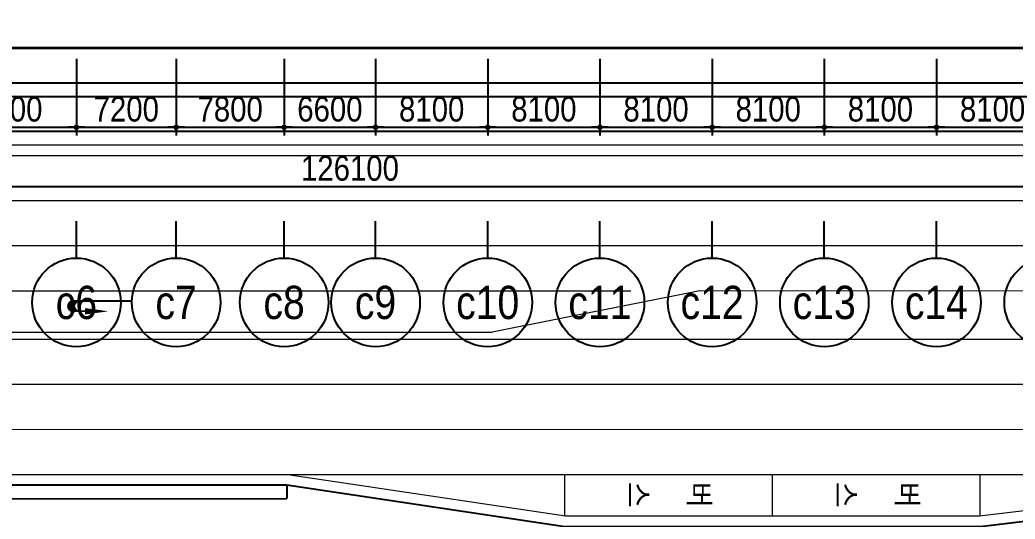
# Model space of a CAD drawing. Header units: millimetres. Extents: x 75184266 to 76346726, y -35850126 to -33679385.
# Drawn here: x 75337701 to 75409558, y -35039057 to -35003051 of the extents above; entities that cross this region are included whole.
import ezdxf
from ezdxf.enums import TextEntityAlignment as Align
from ezdxf.xclip import XClip

# ---------------------------------------------------------------- set-up
doc = ezdxf.new("R2010")
doc.units = ezdxf.units.MM
doc.header["$LTSCALE"] = 50
doc.header["$MEASUREMENT"] = 0
doc.header["$XCLIPFRAME"] = 2
doc.header["$PDMODE"] = 1
doc.header["$PDSIZE"] = -3
for name, pattern in [('PHANTOM2', [1.25, 0.625, -0.125, 0.125, -0.125, 0.125, -0.125]), ('XR-B1$0$XR-지하3층$0$PHANTOM2', [1.25, 0.625, -0.125, 0.125, -0.125, 0.125, -0.125]), ('XR-지하3층$0$ANYANG1', [11.5, 6, -1, 1, -1.5, 1, -1]), ('XR-지하3층$0$L2-2', [2.5, 1, -1.5]), ('XR-지하3층$0$PHANTOM2', [1.25, 0.625, -0.125, 0.125, -0.125, 0.125, -0.125])]:
    doc.linetypes.add(name, pattern=pattern)
doc.layers.get('0').update_dxf_attribs({"linetype": 'CONTINUOUS'})
doc.layers.get('Defpoints').update_dxf_attribs({"color": 51, "linetype": 'CONTINUOUS'})
for name, color, linetype in [('XR-B1$0$XR-지하3층$0$-L-land1', 6, 'CONTINUOUS'), ('XR-지하3층$0$-L-land1', 6, 'CONTINUOUS'), ('XR-지하3층$0$0MARK', 7, 'CONTINUOUS'), ('XR-지하3층$0$보도라인', 7, 'CONTINUOUS')]:
    doc.layers.add(name, color=color, linetype=linetype)
for name, color, linetype, lineweight in [('XR-지하3층$0$$-길가장자리선', 7, 'CONTINUOUS', 0), ('XR-지하3층$0$$-중앙선', 7, 'CONTINUOUS', 0), ('XR-지하3층$0$$-차로분리', 7, 'CONTINUOUS', 0), ('XR-지하3층$0$0_plan', 7, 'CONTINUOUS', 0)]:
    doc.layers.add(name, color=color, linetype=linetype, lineweight=lineweight)
doc.layers.add('건축', color=8, linetype='CONTINUOUS', plot=False)
doc.styles.add('XR-지하3층$0$20110829_평면도_면적조정$0$돋움', font='')
doc.styles.add('XR-지하3층$0$@hy', font='')
doc.styles.add('XR-지하3층$0$돋움', font='', dxfattribs={"width": 0.9})
doc.styles.get('XR-지하3층$0$20110829_평면도_면적조정$0$돋움').set_extended_font_data('Dotum')
doc.styles.get('XR-지하3층$0$@hy').set_extended_font_data('@Malgun Gothic')
doc.styles.get('XR-지하3층$0$돋움').set_extended_font_data('Dotum')
doc.dimstyles.new('XR-지하3층$0$20110829_평면도_면적조정$0$std_style', dxfattribs={"dimscale": 400, "dimtxt": 3, "dimasz": 1, "dimexe": 1.5, "dimexo": 2, "dimgap": 1, "dimtad": 1, "dimtoh": 1, "dimdec": 0, "dimzin": 0, "dimdsep": 46, "dimtxsty": 'XR-지하3층$0$돋움', "dimblk": 'XR-지하3층$0$20110829_평면도_면적조정$0$01420DDOT01', "dimblk1": 'XR-지하3층$0$20110829_평면도_면적조정$0$01420DDOT01', "dimblk2": 'XR-지하3층$0$20110829_평면도_면적조정$0$01420DDOT01', "dimcen": 2.5, "dimdle": 8, "dimclrd": 256, "dimclre": 256, "dimclrt": 256, "dimadec": 0, "dimazin": 0, "dimtfac": 1, "dimtdec": 0, "dimtix": 1, "dimtmove": 2, "dimatfit": 3, "dimldrblk": 'XR-지하3층$0$20110829_평면도_면적조정$0$_ClosedBlank', "dimfxl": 1, "dimtolj": 1, "dimtzin": 0, "dimlwd": -1, "dimlwe": -1, "dimarcsym": 0})

# ---------------------------------------------------------------- blocks, each defined once
blk = doc.blocks.new('XR-지하3층$0$20110829_평면도_면적조정$0$01420DDOT01')
blk.add_line((-1.5, 0), (1.5, 0))
at = {"const_width": 0.5}
blk.add_lwpolyline([(-0.25, 0, 1), (0.25, 0, 1)], format="xyb", close=True, dxfattribs=at)
blk = doc.blocks.new('*D261')
at = {"layer": 'Defpoints', "color": 0, "transparency": 16777216}
for p in [(75298484, -35005069, 0), (75424584, -35005069, 0), (75424584, -35015062)]:
    blk.add_point(p, dxfattribs=at)
at = {"layer": '건축'}
for p, q in [((75298484, -35005869), (75298484, -35015662)), ((75424584, -35005869), (75424584, -35015662)), ((75298884, -35015062), (75424184, -35015062))]:
    blk.add_line(p, q, dxfattribs=at)
at = {"layer": '건축', "xscale": 400, "yscale": 400, "zscale": 400, "rotation": 180}
blk.add_blockref('XR-지하3층$0$20110829_평면도_면적조정$0$01420DDOT01', (75298484, -35015062), dxfattribs=at)
at = {"layer": '건축', "xscale": 400, "yscale": 400, "zscale": 400}
blk.add_blockref('XR-지하3층$0$20110829_평면도_면적조정$0$01420DDOT01', (75424584, -35015062), dxfattribs=at)
at = {"layer": '건축', "insert": (75361534, -35013761), "char_height": 1800, "attachment_point": 5, "style": 'XR-지하3층$0$돋움'}
blk.add_mtext('\\A1;126100', dxfattribs=at)
blk = doc.blocks.new('XR-지하3층$0$20110829_평면도_면적조정$0$_ClosedBlank')
at = {"color": 0, "linetype": 'ByBlock', "lineweight": -2}
for p, q in [((-1, 0.17), (0, 0)), ((-1, 0.17), (-1, -0.17)), ((0, 0), (-1, -0.17))]:
    blk.add_line(p, q, dxfattribs=at)
blk = doc.blocks.new('*D262')
at = {"layer": 'Defpoints', "color": 0, "transparency": 16777216}
for p in [(75379584, -35005069, 0), (75387684, -35005069, 0), (75387684, -35010796)]:
    blk.add_point(p, dxfattribs=at)
at = {"layer": '건축'}
for p, q in [((75379584, -35005869), (75379584, -35011396)), ((75387684, -35005869), (75387684, -35011396)), ((75379984, -35010796), (75387284, -35010796))]:
    blk.add_line(p, q, dxfattribs=at)
at = {"layer": '건축', "xscale": 400, "yscale": 400, "zscale": 400, "rotation": 180}
blk.add_blockref('XR-지하3층$0$20110829_평면도_면적조정$0$01420DDOT01', (75379584, -35010796), dxfattribs=at)
at = {"layer": '건축', "xscale": 400, "yscale": 400, "zscale": 400}
blk.add_blockref('XR-지하3층$0$20110829_평면도_면적조정$0$01420DDOT01', (75387684, -35010796), dxfattribs=at)
at = {"layer": '건축', "insert": (75383634, -35009494), "char_height": 1800, "attachment_point": 5, "style": 'XR-지하3층$0$돋움'}
blk.add_mtext('\\A1;8100', dxfattribs=at)
blk = doc.blocks.new('*D263')
at = {"layer": 'Defpoints', "color": 0, "transparency": 16777216}
for p in [(75387684, -35005069, 0), (75395784, -35005069, 0), (75395784, -35010796)]:
    blk.add_point(p, dxfattribs=at)
at = {"layer": '건축'}
for p, q in [((75387684, -35005869), (75387684, -35011396)), ((75395784, -35005869), (75395784, -35011396)), ((75388084, -35010796), (75395384, -35010796))]:
    blk.add_line(p, q, dxfattribs=at)
at = {"layer": '건축', "xscale": 400, "yscale": 400, "zscale": 400, "rotation": 180}
blk.add_blockref('XR-지하3층$0$20110829_평면도_면적조정$0$01420DDOT01', (75387684, -35010796), dxfattribs=at)
at = {"layer": '건축', "xscale": 400, "yscale": 400, "zscale": 400}
blk.add_blockref('XR-지하3층$0$20110829_평면도_면적조정$0$01420DDOT01', (75395784, -35010796), dxfattribs=at)
at = {"layer": '건축', "insert": (75391734, -35009494), "char_height": 1800, "attachment_point": 5, "style": 'XR-지하3층$0$돋움'}
blk.add_mtext('\\A1;8100', dxfattribs=at)
blk = doc.blocks.new('*D264')
at = {"layer": 'Defpoints', "color": 0, "transparency": 16777216}
for p in [(75395784, -35005069, 0), (75403884, -35005069, 0), (75403884, -35010796)]:
    blk.add_point(p, dxfattribs=at)
at = {"layer": '건축'}
for p, q in [((75395784, -35005869), (75395784, -35011396)), ((75403884, -35005869), (75403884, -35011396)), ((75396184, -35010796), (75403484, -35010796))]:
    blk.add_line(p, q, dxfattribs=at)
at = {"layer": '건축', "xscale": 400, "yscale": 400, "zscale": 400, "rotation": 180}
blk.add_blockref('XR-지하3층$0$20110829_평면도_면적조정$0$01420DDOT01', (75395784, -35010796), dxfattribs=at)
at = {"layer": '건축', "xscale": 400, "yscale": 400, "zscale": 400}
blk.add_blockref('XR-지하3층$0$20110829_평면도_면적조정$0$01420DDOT01', (75403884, -35010796), dxfattribs=at)
at = {"layer": '건축', "insert": (75399834, -35009494), "char_height": 1800, "attachment_point": 5, "style": 'XR-지하3층$0$돋움'}
blk.add_mtext('\\A1;8100', dxfattribs=at)
blk = doc.blocks.new('*D265')
at = {"layer": 'Defpoints', "color": 0, "transparency": 16777216}
for p in [(75403884, -35005069, 0), (75411984, -35005069, 0), (75411984, -35010796)]:
    blk.add_point(p, dxfattribs=at)
at = {"layer": '건축'}
for p, q in [((75403884, -35005869), (75403884, -35011396)), ((75411984, -35005869), (75411984, -35011396)), ((75404284, -35010796), (75411584, -35010796))]:
    blk.add_line(p, q, dxfattribs=at)
at = {"layer": '건축', "xscale": 400, "yscale": 400, "zscale": 400, "rotation": 180}
blk.add_blockref('XR-지하3층$0$20110829_평면도_면적조정$0$01420DDOT01', (75403884, -35010796), dxfattribs=at)
at = {"layer": '건축', "xscale": 400, "yscale": 400, "zscale": 400}
blk.add_blockref('XR-지하3층$0$20110829_평면도_면적조정$0$01420DDOT01', (75411984, -35010796), dxfattribs=at)
at = {"layer": '건축', "insert": (75407934, -35009494), "char_height": 1800, "attachment_point": 5, "style": 'XR-지하3층$0$돋움'}
blk.add_mtext('\\A1;8100', dxfattribs=at)
blk = doc.blocks.new('*D282')
at = {"layer": 'Defpoints', "color": 0, "transparency": 16777216}
for p in [(75330984, -35005069, 0), (75341784, -35005069, 0), (75341784, -35010796)]:
    blk.add_point(p, dxfattribs=at)
at = {"layer": '건축'}
for p, q in [((75330984, -35005869), (75330984, -35011396)), ((75341784, -35005869), (75341784, -35011396)), ((75331384, -35010796), (75341384, -35010796))]:
    blk.add_line(p, q, dxfattribs=at)
at = {"layer": '건축', "xscale": 400, "yscale": 400, "zscale": 400, "rotation": 180}
blk.add_blockref('XR-지하3층$0$20110829_평면도_면적조정$0$01420DDOT01', (75330984, -35010796), dxfattribs=at)
at = {"layer": '건축', "xscale": 400, "yscale": 400, "zscale": 400}
blk.add_blockref('XR-지하3층$0$20110829_평면도_면적조정$0$01420DDOT01', (75341784, -35010796), dxfattribs=at)
at = {"layer": '건축', "insert": (75336384, -35009494), "char_height": 1800, "attachment_point": 5, "style": 'XR-지하3층$0$돋움'}
blk.add_mtext('\\A1;10800', dxfattribs=at)
blk = doc.blocks.new('*D283')
at = {"layer": 'Defpoints', "color": 0, "transparency": 16777216}
for p in [(75341784, -35005069, 0), (75348984, -35005069, 0), (75348984, -35010796)]:
    blk.add_point(p, dxfattribs=at)
at = {"layer": '건축'}
for p, q in [((75341784, -35005869), (75341784, -35011396)), ((75348984, -35005869), (75348984, -35011396)), ((75342184, -35010796), (75348584, -35010796))]:
    blk.add_line(p, q, dxfattribs=at)
at = {"layer": '건축', "xscale": 400, "yscale": 400, "zscale": 400, "rotation": 180}
blk.add_blockref('XR-지하3층$0$20110829_평면도_면적조정$0$01420DDOT01', (75341784, -35010796), dxfattribs=at)
at = {"layer": '건축', "xscale": 400, "yscale": 400, "zscale": 400}
blk.add_blockref('XR-지하3층$0$20110829_평면도_면적조정$0$01420DDOT01', (75348984, -35010796), dxfattribs=at)
at = {"layer": '건축', "insert": (75345384, -35009494), "char_height": 1800, "attachment_point": 5, "style": 'XR-지하3층$0$돋움'}
blk.add_mtext('\\A1;7200', dxfattribs=at)
blk = doc.blocks.new('*D284')
at = {"layer": 'Defpoints', "color": 0, "transparency": 16777216}
for p in [(75348984, -35005069, 0), (75356784, -35005069, 0), (75356784, -35010796)]:
    blk.add_point(p, dxfattribs=at)
at = {"layer": '건축'}
for p, q in [((75348984, -35005869), (75348984, -35011396)), ((75356784, -35005869), (75356784, -35011396)), ((75349384, -35010796), (75356384, -35010796))]:
    blk.add_line(p, q, dxfattribs=at)
at = {"layer": '건축', "xscale": 400, "yscale": 400, "zscale": 400, "rotation": 180}
blk.add_blockref('XR-지하3층$0$20110829_평면도_면적조정$0$01420DDOT01', (75348984, -35010796), dxfattribs=at)
at = {"layer": '건축', "xscale": 400, "yscale": 400, "zscale": 400}
blk.add_blockref('XR-지하3층$0$20110829_평면도_면적조정$0$01420DDOT01', (75356784, -35010796), dxfattribs=at)
at = {"layer": '건축', "insert": (75352884, -35009494), "char_height": 1800, "attachment_point": 5, "style": 'XR-지하3층$0$돋움'}
blk.add_mtext('\\A1;7800', dxfattribs=at)
blk = doc.blocks.new('*D285')
at = {"layer": 'Defpoints', "color": 0, "transparency": 16777216}
for p in [(75356784, -35005069, 0), (75363384, -35005069, 0), (75363384, -35010796)]:
    blk.add_point(p, dxfattribs=at)
at = {"layer": '건축'}
for p, q in [((75356784, -35005869), (75356784, -35011396)), ((75363384, -35005869), (75363384, -35011396)), ((75357184, -35010796), (75362984, -35010796))]:
    blk.add_line(p, q, dxfattribs=at)
at = {"layer": '건축', "xscale": 400, "yscale": 400, "zscale": 400, "rotation": 180}
blk.add_blockref('XR-지하3층$0$20110829_평면도_면적조정$0$01420DDOT01', (75356784, -35010796), dxfattribs=at)
at = {"layer": '건축', "xscale": 400, "yscale": 400, "zscale": 400}
blk.add_blockref('XR-지하3층$0$20110829_평면도_면적조정$0$01420DDOT01', (75363384, -35010796), dxfattribs=at)
at = {"layer": '건축', "insert": (75360084, -35009494), "char_height": 1800, "attachment_point": 5, "style": 'XR-지하3층$0$돋움'}
blk.add_mtext('\\A1;6600', dxfattribs=at)
blk = doc.blocks.new('*D286')
at = {"layer": 'Defpoints', "color": 0, "transparency": 16777216}
for p in [(75363384, -35005069, 0), (75371484, -35005069, 0), (75371484, -35010796)]:
    blk.add_point(p, dxfattribs=at)
at = {"layer": '건축'}
for p, q in [((75363384, -35005869), (75363384, -35011396)), ((75371484, -35005869), (75371484, -35011396)), ((75363784, -35010796), (75371084, -35010796))]:
    blk.add_line(p, q, dxfattribs=at)
at = {"layer": '건축', "xscale": 400, "yscale": 400, "zscale": 400, "rotation": 180}
blk.add_blockref('XR-지하3층$0$20110829_평면도_면적조정$0$01420DDOT01', (75363384, -35010796), dxfattribs=at)
at = {"layer": '건축', "xscale": 400, "yscale": 400, "zscale": 400}
blk.add_blockref('XR-지하3층$0$20110829_평면도_면적조정$0$01420DDOT01', (75371484, -35010796), dxfattribs=at)
at = {"layer": '건축', "insert": (75367434, -35009494), "char_height": 1800, "attachment_point": 5, "style": 'XR-지하3층$0$돋움'}
blk.add_mtext('\\A1;8100', dxfattribs=at)
blk = doc.blocks.new('*D289')
at = {"layer": 'Defpoints', "color": 0, "transparency": 16777216}
for p in [(75371484, -35005069, 0), (75379584, -35005069, 0), (75379584, -35010796)]:
    blk.add_point(p, dxfattribs=at)
at = {"layer": '건축'}
for p, q in [((75371484, -35005869), (75371484, -35011396)), ((75379584, -35005869), (75379584, -35011396)), ((75371884, -35010796), (75379184, -35010796))]:
    blk.add_line(p, q, dxfattribs=at)
at = {"layer": '건축', "xscale": 400, "yscale": 400, "zscale": 400, "rotation": 180}
blk.add_blockref('XR-지하3층$0$20110829_평면도_면적조정$0$01420DDOT01', (75371484, -35010796), dxfattribs=at)
at = {"layer": '건축', "xscale": 400, "yscale": 400, "zscale": 400}
blk.add_blockref('XR-지하3층$0$20110829_평면도_면적조정$0$01420DDOT01', (75379584, -35010796), dxfattribs=at)
at = {"layer": '건축', "insert": (75375534, -35009494), "char_height": 1800, "attachment_point": 5, "style": 'XR-지하3층$0$돋움'}
blk.add_mtext('\\A1;8100', dxfattribs=at)
blk = doc.blocks.new('11111111')
at = {"layer": 'XR-B1$0$XR-지하3층$0$-L-land1', "color": 1, "linetype": 'XR-B1$0$XR-지하3층$0$PHANTOM2', "ltscale": 200, "true_color": 0xfb0404}
blk.add_lwpolyline([(77063562, -34333155), (77066587, -34318155), (77066649, -34281009), (77069707, -34246009), (77069739, -34226894), (76980173, -34220244), (76854435, -34210909, -0.115118), (76806437, -34235824), (76800088, -34243550), (76796571, -34369510), (76803542, -34376679), (76934489, -34376677), (76959481, -34372677), (76989487, -34372677), (77004494, -34373677), (77052897, -34373675), (77063512, -34363078)], format="xyb", close=True, dxfattribs=at)
blk = doc.blocks.new('*X50')
at = {"color": 0}
for p, q in [((174.252, 125.037), (174.602, 125.037)), ((174.282, 125.05), (174.571, 125.05)), ((174.323, 125.062), (174.53, 125.062)), ((174.407, 125.075), (174.446, 125.075)), ((174.004, 124.65), (174.849, 124.65)), ((174.005, 124.675), (174.848, 124.675)), ((174.005, 124.662), (174.849, 124.662)), ((174.005, 124.638), (174.848, 124.638)), ((174.005, 124.625), (174.369, 124.625)), ((174.005, 124.612), (174.322, 124.612)), ((174.005, 124.6), (174.291, 124.6)), ((174.005, 124.588), (174.267, 124.588)), ((174.005, 124.575), (174.247, 124.575)), ((174.005, 124.562), (174.23, 124.562)), ((174.005, 124.55), (174.215, 124.55)), ((174.005, 124.537), (174.201, 124.537)), ((174.005, 124.525), (174.189, 124.525)), ((174.005, 124.513), (174.178, 124.513)), ((174.005, 124.5), (174.169, 124.5)), ((174.005, 124.487), (174.16, 124.487)), ((174.005, 124.475), (174.152, 124.475)), ((174.005, 124.463), (174.145, 124.463)), ((174.005, 124.45), (174.138, 124.45)), ((174.005, 124.438), (174.133, 124.438)), ((174.005, 124.425), (174.127, 124.425)), ((174.005, 124.412), (174.123, 124.412)), ((174.005, 124.4), (174.119, 124.4)), ((174.005, 124.388), (174.116, 124.388)), ((174.005, 124.375), (174.113, 124.375)), ((174.005, 124.362), (174.11, 124.362)), ((174.005, 124.35), (174.109, 124.35)), ((174.005, 124.338), (174.107, 124.338)), ((174.005, 124.325), (174.106, 124.325)), ((174.006, 124.688), (174.847, 124.688)), ((174.007, 124.7), (174.846, 124.7)), ((174.009, 124.713), (174.844, 124.713)), ((174.011, 124.725), (174.843, 124.725)), ((174.013, 124.737), (174.84, 124.737)), ((174.016, 124.75), (174.837, 124.75)), ((174.019, 124.763), (174.834, 124.763)), ((174.022, 124.775), (174.831, 124.775)), ((174.026, 124.787), (174.827, 124.787)), ((174.031, 124.8), (174.822, 124.8)), ((174.036, 124.812), (174.818, 124.812)), ((174.041, 124.825), (174.812, 124.825)), ((174.047, 124.838), (174.806, 124.838)), ((174.053, 124.85), (174.8, 124.85)), ((174.06, 124.862), (174.793, 124.862)), ((174.067, 124.875), (174.786, 124.875)), ((174.075, 124.888), (174.778, 124.888)), ((174.084, 124.9), (174.769, 124.9)), ((174.093, 124.912), (174.76, 124.912)), ((174.103, 124.925), (174.75, 124.925)), ((174.114, 124.938), (174.739, 124.938)), ((174.126, 124.95), (174.727, 124.95)), ((174.139, 124.963), (174.714, 124.963)), ((174.153, 124.975), (174.7, 124.975)), ((174.169, 124.987), (174.684, 124.987)), ((174.186, 125), (174.667, 125)), ((174.205, 125.013), (174.648, 125.013)), ((174.226, 125.025), (174.627, 125.025)), ((174.484, 124.625), (174.848, 124.625)), ((174.531, 124.612), (174.848, 124.612)), ((174.562, 124.6), (174.848, 124.6)), ((174.586, 124.588), (174.848, 124.588)), ((174.606, 124.575), (174.848, 124.575)), ((174.623, 124.562), (174.848, 124.562)), ((174.639, 124.55), (174.848, 124.55)), ((174.652, 124.537), (174.848, 124.537)), ((174.664, 124.525), (174.848, 124.525)), ((174.675, 124.513), (174.848, 124.513)), ((174.684, 124.5), (174.848, 124.5)), ((174.693, 124.487), (174.848, 124.487)), ((174.701, 124.475), (174.848, 124.475)), ((174.708, 124.463), (174.848, 124.463)), ((174.715, 124.45), (174.848, 124.45)), ((174.72, 124.438), (174.848, 124.438)), ((174.726, 124.425), (174.848, 124.425)), ((174.73, 124.412), (174.848, 124.412)), ((174.734, 124.4), (174.848, 124.4)), ((174.738, 124.388), (174.848, 124.388)), ((174.74, 124.375), (174.848, 124.375)), ((174.743, 124.362), (174.848, 124.362)), ((174.745, 124.35), (174.848, 124.35)), ((174.746, 124.338), (174.848, 124.338)), ((174.747, 124.325), (174.848, 124.325)), ((174.005, 124.312), (174.106, 124.312)), ((174.005, 124.3), (174.106, 124.3)), ((174.005, 124.287), (174.106, 124.287)), ((174.005, 124.275), (174.106, 124.275)), ((174.005, 124.263), (174.106, 124.263)), ((174.005, 124.25), (174.106, 124.25)), ((174.005, 124.237), (174.106, 124.237)), ((174.005, 124.225), (174.106, 124.225)), ((174.005, 124.213), (174.106, 124.213)), ((174.005, 124.2), (174.106, 124.2)), ((174.005, 124.188), (174.106, 124.188)), ((174.005, 124.175), (174.106, 124.175)), ((174.005, 124.162), (174.106, 124.162)), ((174.005, 124.15), (174.106, 124.15)), ((174.005, 124.138), (174.106, 124.138)), ((174.005, 124.125), (174.106, 124.125)), ((174.005, 124.112), (174.106, 124.112)), ((174.005, 124.1), (174.106, 124.1)), ((174.005, 124.088), (174.106, 124.088)), ((174.005, 124.075), (174.106, 124.075)), ((174.005, 124.062), (174.106, 124.062)), ((174.005, 124.05), (174.106, 124.05)), ((174.005, 124.037), (174.106, 124.037)), ((174.005, 124.025), (174.106, 124.025)), ((174.005, 124.013), (174.106, 124.013)), ((174.005, 124), (174.106, 124)), ((174.005, 123.987), (174.106, 123.987)), ((174.005, 123.975), (174.106, 123.975)), ((174.005, 123.963), (174.106, 123.963)), ((174.005, 123.95), (174.106, 123.95)), ((174.005, 123.938), (174.106, 123.938)), ((174.005, 123.925), (174.106, 123.925)), ((174.005, 123.912), (174.106, 123.912)), ((174.005, 123.9), (174.106, 123.9)), ((174.005, 123.888), (174.106, 123.888)), ((174.005, 123.875), (174.106, 123.875)), ((174.005, 123.862), (174.106, 123.862)), ((174.005, 123.85), (174.106, 123.85)), ((174.005, 123.838), (174.106, 123.838)), ((174.005, 123.825), (174.106, 123.825)), ((174.005, 123.812), (174.106, 123.812)), ((174.005, 123.8), (174.106, 123.8)), ((174.005, 123.787), (174.106, 123.787)), ((174.005, 123.775), (174.106, 123.775)), ((174.005, 123.763), (174.106, 123.763)), ((174.005, 123.75), (174.106, 123.75)), ((174.005, 123.737), (174.106, 123.737)), ((174.005, 123.725), (174.106, 123.725)), ((174.005, 123.713), (174.106, 123.713)), ((174.005, 123.7), (174.106, 123.7)), ((174.005, 123.688), (174.106, 123.688)), ((174.005, 123.675), (174.106, 123.675)), ((174.005, 123.662), (174.106, 123.662)), ((174.005, 123.65), (174.106, 123.65)), ((174.005, 123.638), (174.106, 123.638)), ((174.005, 123.625), (174.106, 123.625)), ((174.005, 123.612), (174.106, 123.612)), ((174.005, 123.6), (174.106, 123.6)), ((174.596, 123.787), (174.999, 123.787)), ((174.598, 123.775), (174.997, 123.775)), ((174.6, 123.763), (174.995, 123.763)), ((174.602, 123.75), (174.993, 123.75)), ((174.603, 123.737), (174.992, 123.737)), ((174.605, 123.725), (174.99, 123.725)), ((174.607, 123.713), (174.988, 123.713)), ((174.608, 123.7), (174.987, 123.7)), ((174.61, 123.688), (174.985, 123.688)), ((174.612, 123.675), (174.983, 123.675)), ((174.613, 123.662), (174.982, 123.662)), ((174.615, 123.65), (174.98, 123.65)), ((174.617, 123.638), (174.978, 123.638)), ((174.619, 123.625), (174.976, 123.625)), ((174.62, 123.612), (174.975, 123.612)), ((174.622, 123.6), (174.973, 123.6)), ((174.747, 124.312), (174.848, 124.312)), ((174.747, 124.3), (174.848, 124.3)), ((174.747, 124.287), (174.848, 124.287)), ((174.747, 124.275), (174.848, 124.275)), ((174.747, 124.263), (174.848, 124.263)), ((174.747, 124.25), (174.848, 124.25)), ((174.747, 124.237), (174.848, 124.237)), ((174.747, 124.225), (174.848, 124.225)), ((174.747, 124.213), (174.848, 124.213)), ((174.747, 124.2), (174.848, 124.2)), ((174.747, 124.188), (174.848, 124.188)), ((174.747, 124.175), (174.848, 124.175)), ((174.747, 124.162), (174.848, 124.162)), ((174.747, 124.15), (174.848, 124.15)), ((174.747, 124.138), (174.848, 124.138)), ((174.747, 124.125), (174.848, 124.125)), ((174.747, 124.112), (174.848, 124.112)), ((174.747, 124.1), (174.848, 124.1)), ((174.747, 124.088), (174.848, 124.088)), ((174.747, 124.075), (174.848, 124.075)), ((174.747, 124.062), (174.848, 124.062)), ((174.747, 124.05), (174.848, 124.05)), ((174.747, 124.037), (174.848, 124.037)), ((174.747, 124.025), (174.848, 124.025)), ((174.747, 124.013), (174.848, 124.013)), ((174.747, 124), (174.848, 124)), ((174.747, 123.987), (174.848, 123.987)), ((174.747, 123.975), (174.848, 123.975)), ((174.747, 123.963), (174.848, 123.963)), ((174.747, 123.95), (174.848, 123.95)), ((174.747, 123.938), (174.848, 123.938)), ((174.747, 123.925), (174.848, 123.925)), ((174.747, 123.912), (174.848, 123.912)), ((174.747, 123.9), (174.848, 123.9)), ((174.747, 123.888), (174.848, 123.888)), ((174.747, 123.875), (174.848, 123.875)), ((174.747, 123.862), (174.848, 123.862)), ((174.747, 123.85), (174.848, 123.85)), ((174.747, 123.838), (174.848, 123.838)), ((174.747, 123.825), (174.848, 123.825)), ((174.747, 123.812), (174.848, 123.812)), ((174.747, 123.8), (174.848, 123.8)), ((174.005, 123.588), (174.106, 123.588)), ((174.005, 123.575), (174.106, 123.575)), ((174.005, 123.562), (174.106, 123.562)), ((174.005, 123.55), (174.106, 123.55)), ((174.005, 123.537), (174.106, 123.537)), ((174.005, 123.525), (174.106, 123.525)), ((174.005, 123.513), (174.106, 123.513)), ((174.005, 123.5), (174.106, 123.5)), ((174.005, 123.487), (174.106, 123.487)), ((174.005, 123.475), (174.106, 123.475)), ((174.005, 123.463), (174.106, 123.463)), ((174.005, 123.45), (174.106, 123.45)), ((174.005, 123.438), (174.106, 123.438)), ((174.005, 123.425), (174.106, 123.425)), ((174.005, 123.412), (174.106, 123.412)), ((174.005, 123.4), (174.106, 123.4)), ((174.005, 123.388), (174.106, 123.388)), ((174.005, 123.375), (174.106, 123.375)), ((174.005, 123.362), (174.106, 123.362)), ((174.005, 123.35), (174.106, 123.35)), ((174.005, 123.338), (174.106, 123.338)), ((174.005, 123.325), (174.106, 123.325)), ((174.005, 123.312), (174.106, 123.312)), ((174.005, 123.3), (174.106, 123.3)), ((174.005, 123.287), (174.106, 123.287)), ((174.005, 123.275), (174.106, 123.275)), ((174.005, 123.263), (174.106, 123.263)), ((174.005, 123.25), (174.106, 123.25)), ((174.005, 123.237), (174.106, 123.237)), ((174.005, 123.225), (174.106, 123.225)), ((174.005, 123.213), (174.106, 123.213)), ((174.005, 123.2), (174.106, 123.2)), ((174.005, 123.188), (174.106, 123.188)), ((174.005, 123.175), (174.106, 123.175)), ((174.005, 123.162), (174.106, 123.162)), ((174.005, 123.15), (174.106, 123.15)), ((174.005, 123.138), (174.106, 123.138)), ((174.005, 123.125), (174.106, 123.125)), ((174.005, 123.112), (174.106, 123.112)), ((174.005, 123.1), (174.106, 123.1)), ((174.005, 123.088), (174.106, 123.088)), ((174.005, 123.075), (174.106, 123.075)), ((174.005, 123.062), (174.106, 123.062)), ((174.005, 123.05), (174.106, 123.05)), ((174.005, 123.037), (174.106, 123.037)), ((174.005, 123.025), (174.106, 123.025)), ((174.005, 123.013), (174.106, 123.013)), ((174.005, 123), (174.106, 123)), ((174.005, 122.987), (174.106, 122.987)), ((174.005, 122.975), (174.106, 122.975)), ((174.005, 122.963), (174.106, 122.963)), ((174.005, 122.95), (174.106, 122.95)), ((174.005, 122.938), (174.106, 122.938)), ((174.005, 122.925), (174.106, 122.925)), ((174.005, 122.912), (174.106, 122.912)), ((174.005, 122.9), (174.106, 122.9)), ((174.005, 122.888), (174.106, 122.888)), ((174.624, 123.588), (174.971, 123.588)), ((174.625, 123.575), (174.97, 123.575)), ((174.627, 123.562), (174.968, 123.562)), ((174.629, 123.55), (174.966, 123.55)), ((174.631, 123.537), (174.965, 123.537)), ((174.632, 123.525), (174.963, 123.525)), ((174.634, 123.513), (174.961, 123.513)), ((174.636, 123.5), (174.959, 123.5)), ((174.637, 123.487), (174.958, 123.487)), ((174.639, 123.475), (174.956, 123.475)), ((174.641, 123.463), (174.954, 123.463)), ((174.642, 123.45), (174.953, 123.45)), ((174.644, 123.438), (174.951, 123.438)), ((174.646, 123.425), (174.949, 123.425)), ((174.648, 123.412), (174.947, 123.412)), ((174.649, 123.4), (174.946, 123.4)), ((174.651, 123.388), (174.944, 123.388)), ((174.653, 123.375), (174.942, 123.375)), ((174.654, 123.362), (174.941, 123.362)), ((174.656, 123.35), (174.939, 123.35)), ((174.658, 123.338), (174.937, 123.338)), ((174.659, 123.325), (174.936, 123.325)), ((174.661, 123.312), (174.934, 123.312)), ((174.663, 123.3), (174.932, 123.3)), ((174.665, 123.287), (174.93, 123.287)), ((174.666, 123.275), (174.929, 123.275)), ((174.668, 123.263), (174.927, 123.263)), ((174.67, 123.25), (174.925, 123.25)), ((174.671, 123.237), (174.924, 123.237)), ((174.673, 123.225), (174.922, 123.225)), ((174.675, 123.213), (174.92, 123.213)), ((174.677, 123.2), (174.918, 123.2)), ((174.678, 123.188), (174.917, 123.188)), ((174.68, 123.175), (174.915, 123.175)), ((174.682, 123.162), (174.913, 123.162)), ((174.683, 123.15), (174.912, 123.15)), ((174.685, 123.138), (174.91, 123.138)), ((174.687, 123.125), (174.908, 123.125)), ((174.688, 123.112), (174.907, 123.112)), ((174.69, 123.1), (174.905, 123.1)), ((174.692, 123.088), (174.903, 123.088)), ((174.694, 123.075), (174.901, 123.075)), ((174.695, 123.062), (174.9, 123.062)), ((174.697, 123.05), (174.898, 123.05)), ((174.699, 123.037), (174.896, 123.037)), ((174.7, 123.025), (174.895, 123.025)), ((174.702, 123.013), (174.893, 123.013)), ((174.704, 123), (174.891, 123)), ((174.706, 122.987), (174.89, 122.987)), ((174.707, 122.975), (174.888, 122.975)), ((174.709, 122.963), (174.886, 122.963)), ((174.711, 122.95), (174.884, 122.95)), ((174.712, 122.938), (174.883, 122.938)), ((174.714, 122.925), (174.881, 122.925)), ((174.716, 122.912), (174.879, 122.912)), ((174.717, 122.9), (174.878, 122.9)), ((174.719, 122.888), (174.876, 122.888)), ((174.005, 122.875), (174.106, 122.875)), ((174.005, 122.862), (174.106, 122.862)), ((174.005, 122.85), (174.106, 122.85)), ((174.005, 122.838), (174.106, 122.838)), ((174.005, 122.825), (174.106, 122.825)), ((174.005, 122.812), (174.106, 122.812)), ((174.005, 122.8), (174.106, 122.8)), ((174.005, 122.787), (174.106, 122.787)), ((174.005, 122.775), (174.106, 122.775)), ((174.005, 122.763), (174.106, 122.763)), ((174.005, 122.75), (174.106, 122.75)), ((174.005, 122.737), (174.106, 122.737)), ((174.005, 122.725), (174.106, 122.725)), ((174.005, 122.713), (174.106, 122.713)), ((174.005, 122.7), (174.106, 122.7)), ((174.005, 122.688), (174.106, 122.688)), ((174.005, 122.675), (174.106, 122.675)), ((174.005, 122.662), (174.106, 122.662)), ((174.005, 122.65), (174.106, 122.65)), ((174.005, 122.638), (174.106, 122.638)), ((174.005, 122.625), (174.106, 122.625)), ((174.005, 122.612), (174.106, 122.612)), ((174.005, 122.6), (174.106, 122.6)), ((174.005, 122.588), (174.106, 122.588)), ((174.005, 122.575), (174.106, 122.575)), ((174.005, 122.562), (174.106, 122.562)), ((174.005, 122.55), (174.106, 122.55)), ((174.005, 122.537), (174.106, 122.537)), ((174.005, 122.525), (174.106, 122.525)), ((174.005, 122.513), (174.106, 122.513)), ((174.005, 122.5), (174.106, 122.5)), ((174.005, 122.487), (174.106, 122.487)), ((174.005, 122.475), (174.106, 122.475)), ((174.005, 122.463), (174.106, 122.463)), ((174.005, 122.45), (174.106, 122.45)), ((174.005, 122.438), (174.106, 122.438)), ((174.005, 122.425), (174.106, 122.425)), ((174.005, 122.412), (174.106, 122.412)), ((174.005, 122.4), (174.106, 122.4)), ((174.005, 122.388), (174.106, 122.388)), ((174.005, 122.375), (174.106, 122.375)), ((174.005, 122.362), (174.106, 122.362)), ((174.005, 122.35), (174.106, 122.35)), ((174.005, 122.338), (174.106, 122.338)), ((174.005, 122.325), (174.106, 122.325)), ((174.005, 122.312), (174.106, 122.312)), ((174.005, 122.3), (174.106, 122.3)), ((174.005, 122.287), (174.106, 122.287)), ((174.005, 122.275), (174.106, 122.275)), ((174.005, 122.263), (174.106, 122.263)), ((174.005, 122.25), (174.106, 122.25)), ((174.005, 122.237), (174.106, 122.237)), ((174.005, 122.225), (174.106, 122.225)), ((174.005, 122.213), (174.106, 122.213)), ((174.005, 122.2), (174.106, 122.2)), ((174.005, 122.188), (174.106, 122.188)), ((174.005, 122.175), (174.106, 122.175)), ((174.005, 122.162), (174.106, 122.162)), ((174.721, 122.875), (174.874, 122.875)), ((174.723, 122.862), (174.872, 122.862)), ((174.724, 122.85), (174.871, 122.85)), ((174.726, 122.838), (174.869, 122.838)), ((174.728, 122.825), (174.867, 122.825)), ((174.729, 122.812), (174.866, 122.812)), ((174.731, 122.8), (174.864, 122.8)), ((174.733, 122.787), (174.862, 122.787)), ((174.734, 122.775), (174.861, 122.775)), ((174.736, 122.763), (174.859, 122.763)), ((174.738, 122.75), (174.857, 122.75)), ((174.74, 122.737), (174.855, 122.737)), ((174.741, 122.725), (174.854, 122.725)), ((174.743, 122.713), (174.852, 122.713)), ((174.745, 122.7), (174.85, 122.7)), ((174.746, 122.688), (174.849, 122.688)), ((174.748, 122.675), (174.847, 122.675)), ((174.75, 122.662), (174.845, 122.662)), ((174.752, 122.65), (174.843, 122.65)), ((174.753, 122.638), (174.842, 122.638)), ((174.755, 122.625), (174.84, 122.625)), ((174.757, 122.612), (174.838, 122.612)), ((174.758, 122.6), (174.837, 122.6)), ((174.76, 122.588), (174.835, 122.588)), ((174.762, 122.575), (174.833, 122.575)), ((174.763, 122.562), (174.832, 122.562)), ((174.765, 122.55), (174.83, 122.55)), ((174.767, 122.537), (174.828, 122.537)), ((174.769, 122.525), (174.826, 122.525)), ((174.77, 122.513), (174.825, 122.513)), ((174.772, 122.5), (174.823, 122.5)), ((174.774, 122.487), (174.821, 122.487)), ((174.775, 122.475), (174.82, 122.475)), ((174.777, 122.463), (174.818, 122.463)), ((174.779, 122.45), (174.816, 122.45)), ((174.781, 122.438), (174.815, 122.438)), ((174.782, 122.425), (174.813, 122.425)), ((174.784, 122.412), (174.811, 122.412)), ((174.786, 122.4), (174.809, 122.4)), ((174.787, 122.388), (174.808, 122.388)), ((174.789, 122.375), (174.806, 122.375)), ((174.791, 122.362), (174.804, 122.362)), ((174.792, 122.35), (174.803, 122.35)), ((174.794, 122.338), (174.801, 122.338)), ((174.796, 122.325), (174.799, 122.325)), ((174.005, 122.15), (174.106, 122.15)), ((174.005, 122.138), (174.106, 122.138)), ((174.005, 122.125), (174.106, 122.125)), ((174.005, 122.112), (174.106, 122.112)), ((174.005, 122.1), (174.106, 122.1)), ((174.005, 122.088), (174.106, 122.088)), ((174.005, 122.075), (174.106, 122.075)), ((174.005, 122.062), (174.106, 122.062)), ((174.005, 122.05), (174.106, 122.05)), ((174.005, 122.037), (174.106, 122.037)), ((174.005, 122.025), (174.106, 122.025)), ((174.005, 122.013), (174.106, 122.013)), ((174.005, 122), (174.106, 122)), ((174.005, 121.987), (174.106, 121.987)), ((174.005, 121.975), (174.106, 121.975)), ((174.005, 121.963), (174.106, 121.963)), ((174.005, 121.95), (174.106, 121.95)), ((174.005, 121.938), (174.106, 121.938)), ((174.005, 121.925), (174.106, 121.925)), ((174.005, 121.912), (174.106, 121.912)), ((174.005, 121.9), (174.106, 121.9)), ((174.005, 121.888), (174.106, 121.888)), ((174.005, 121.875), (174.106, 121.875)), ((174.005, 121.862), (174.106, 121.862)), ((174.005, 121.85), (174.106, 121.85)), ((174.005, 121.838), (174.106, 121.838)), ((174.005, 121.825), (174.106, 121.825)), ((174.005, 121.812), (174.106, 121.812)), ((174.005, 121.8), (174.106, 121.8)), ((174.005, 121.787), (174.106, 121.787)), ((174.005, 121.775), (174.106, 121.775)), ((174.005, 121.763), (174.106, 121.763)), ((174.005, 121.75), (174.106, 121.75)), ((174.005, 121.737), (174.106, 121.737)), ((174.005, 121.725), (174.106, 121.725)), ((174.005, 121.713), (174.106, 121.713)), ((174.005, 121.7), (174.106, 121.7)), ((174.005, 121.688), (174.106, 121.688)), ((174.005, 121.675), (174.106, 121.675)), ((174.005, 121.662), (174.106, 121.662)), ((174.005, 121.65), (174.106, 121.65)), ((174.005, 121.638), (174.106, 121.638)), ((174.005, 121.625), (174.106, 121.625)), ((174.005, 121.612), (174.106, 121.612)), ((174.005, 121.6), (174.106, 121.6)), ((174.005, 121.588), (174.106, 121.588)), ((174.005, 121.575), (174.106, 121.575)), ((174.005, 121.562), (174.106, 121.562)), ((174.005, 121.55), (174.106, 121.55)), ((174.005, 121.537), (174.106, 121.537)), ((174.005, 121.525), (174.106, 121.525)), ((174.005, 121.513), (174.106, 121.513)), ((174.005, 121.5), (174.106, 121.5)), ((174.005, 121.487), (174.106, 121.487)), ((174.005, 121.475), (174.106, 121.475)), ((174.005, 121.463), (174.106, 121.463)), ((174.005, 121.45), (174.106, 121.45)), ((174.005, 121.438), (174.106, 121.438)), ((174.005, 121.425), (174.106, 121.425)), ((174.005, 121.412), (174.106, 121.412)), ((174.005, 121.4), (174.106, 121.4)), ((174.005, 121.388), (174.106, 121.388)), ((174.005, 121.375), (174.106, 121.375)), ((174.005, 121.362), (174.106, 121.362)), ((174.005, 121.35), (174.106, 121.35)), ((174.005, 121.338), (174.106, 121.338)), ((174.005, 121.325), (174.106, 121.325)), ((174.005, 121.312), (174.106, 121.312)), ((174.005, 121.3), (174.106, 121.3)), ((174.005, 121.287), (174.106, 121.287)), ((174.005, 121.275), (174.106, 121.275)), ((174.005, 121.263), (174.106, 121.263)), ((174.005, 121.25), (174.106, 121.25)), ((174.005, 121.237), (174.106, 121.237)), ((174.005, 121.225), (174.106, 121.225)), ((174.005, 121.213), (174.106, 121.213)), ((174.005, 121.2), (174.106, 121.2)), ((174.005, 121.188), (174.106, 121.188)), ((174.005, 121.175), (174.106, 121.175)), ((174.005, 121.162), (174.106, 121.162)), ((174.005, 121.15), (174.106, 121.15)), ((174.005, 121.138), (174.106, 121.138)), ((174.005, 121.125), (174.106, 121.125)), ((174.005, 121.112), (174.106, 121.112)), ((174.005, 121.1), (174.106, 121.1)), ((174.005, 121.088), (174.106, 121.088)), ((174.005, 121.075), (174.106, 121.075)), ((174.005, 121.062), (174.106, 121.062)), ((174.005, 121.05), (174.106, 121.05)), ((174.005, 121.037), (174.106, 121.037)), ((174.005, 121.025), (174.106, 121.025)), ((174.005, 121.013), (174.106, 121.013)), ((174.005, 121), (174.106, 121)), ((174.005, 120.987), (174.106, 120.987)), ((174.005, 120.975), (174.106, 120.975)), ((174.005, 120.963), (174.106, 120.963)), ((174.005, 120.95), (174.106, 120.95)), ((174.005, 120.938), (174.106, 120.938)), ((174.005, 120.925), (174.106, 120.925)), ((174.005, 120.912), (174.106, 120.912)), ((174.005, 120.9), (174.106, 120.9)), ((174.005, 120.888), (174.106, 120.888)), ((174.005, 120.875), (174.106, 120.875)), ((174.005, 120.862), (174.106, 120.862)), ((174.005, 120.85), (174.106, 120.85)), ((174.005, 120.838), (174.106, 120.838)), ((174.005, 120.825), (174.106, 120.825)), ((174.005, 120.812), (174.106, 120.812)), ((174.005, 120.8), (174.106, 120.8)), ((174.005, 120.787), (174.106, 120.787)), ((174.005, 120.775), (174.106, 120.775)), ((174.005, 120.763), (174.106, 120.763)), ((174.005, 120.75), (174.106, 120.75)), ((174.005, 120.737), (174.106, 120.737)), ((174.005, 120.725), (174.106, 120.725)), ((174.005, 120.713), (174.106, 120.713)), ((174.005, 120.7), (174.106, 120.7)), ((174.005, 120.688), (174.106, 120.688)), ((174.005, 120.675), (174.106, 120.675)), ((174.005, 120.662), (174.106, 120.662)), ((174.005, 120.65), (174.106, 120.65)), ((174.005, 120.638), (174.106, 120.638))]:
    blk.add_line(p, q, dxfattribs=at)
blk = doc.blocks.new('XR-지하3층$0$A$C723B38EE')
at = {"layer": 'XR-지하3층$0$$-길가장자리선', "color": 8}
for points in [[(185.599, 174.921), (313.618, 174.925), (338.622, 177.925), (368.395, 177.926), (383.402, 177.927), (432.148, 177.928, 0.063862), (436.123, 178.438)], [(181.655, 151.921), (241.163, 151.923), (261.219, 148.923), (291.118, 148.924), (316.163, 151.925), (391.579, 151.927), (406.574, 148.927), (435.047, 148.928, -0.016305), (436.074, 148.895, -0.016305)]]:
    blk.add_lwpolyline(points, format="xyb", dxfattribs=at)
for points in [[(261.163, 151.923), (291.163, 151.924)], [(261.163, 148.923), (261.163, 151.923)], [(276.163, 148.924), (276.163, 151.924)], [(291.163, 148.924), (291.163, 151.924)]]:
    blk.add_lwpolyline(points, dxfattribs=at)
at = {"layer": 'XR-지하3층$0$$-중앙선', "color": 8}
for points in [[(270.929, 165.174), (255.929, 162.173)], [(270.929, 165.174), (423.1, 165.178)], [(195.933, 162.172), (255.929, 162.173)], [(195.933, 161.672), (348.095, 161.676)]]:
    blk.add_lwpolyline(points, dxfattribs=at)
at = {"layer": 'XR-지하3층$0$$-차로분리', "color": 8, "linetype": 'XR-지하3층$0$L2-2', "ltscale": 80, "flags": 128}
for points in [[(185.208, 171.671), (436.111, 171.678)], [(185.117, 168.421), (436.106, 168.428)], [(185.026, 165.171), (265.933, 165.173)], [(181.837, 158.421), (433.09, 158.428)], [(181.746, 155.171), (433.084, 155.178)], [(241.163, 151.923), (261.163, 151.923)], [(291.163, 151.924), (316.163, 151.925)]]:
    blk.add_lwpolyline(points, dxfattribs=at)
at = {"layer": 'XR-지하3층$0$-L-land1', "color": 1, "linetype": 'XR-지하3층$0$PHANTOM2', "ltscale": 200, "true_color": 0xfb0404}
blk.add_lwpolyline([(442.7, 226.202), (445.725, 241.203), (445.787, 278.348), (448.845, 313.348), (448.877, 332.464), (359.311, 339.113), (233.573, 348.448, -0.115118), (185.575, 323.534), (179.226, 315.808), (175.709, 189.847), (182.68, 182.678), (313.627, 182.68), (338.619, 186.68), (368.625, 186.68), (383.632, 185.681), (432.034, 185.682), (442.65, 196.28)], format="xyb", close=True, dxfattribs=at)
at = {"layer": 'XR-지하3층$0$0_plan', "color": 8}
blk.add_lwpolyline([(416.21, 382.767), (416.283, 426.909, -0.435593), (427.023, 436.865), (444.271, 435.585, -0.393153), (453.531, 425.596), (453.345, 313.145), (450.287, 278.145), (450.226, 240.747), (447.201, 225.747), (447.148, 193.653, -0.413722), (432.148, 178.678), (383.402, 178.677), (368.395, 178.676), (338.577, 178.675), (313.573, 175.675), (185.599, 175.671)], format="xyb", dxfattribs=at)
at = {"layer": 'XR-지하3층$0$보도라인', "color": 8, "linetype": 'Continuous', "flags": 128}
for points in [[(183.318, 180.171), (313.573, 180.175)], [(183.319, 179.171), (313.573, 179.175)], [(183.319, 176.671), (313.573, 176.675)], [(179.104, 151.171), (241.107, 151.173)], [(241.107, 151.173), (241.107, 150.173)], [(182.635, 150.171), (241.107, 150.173)]]:
    blk.add_lwpolyline(points, dxfattribs=at)
blk.add_lwpolyline([(241.107, 151.173), (261.163, 148.173), (291.163, 148.174), (316.208, 151.175), (391.504, 151.177), (406.5, 148.177), (435.047, 148.178, -0.414705), (450.048, 133.153), (449.967, 84.498), (449.943, 69.499), (449.893, 39.635), (452.852, 14.634), (452.829, 0.609)], format="xyb", dxfattribs=at)
at = {"layer": 'XR-지하3층$0$0MARK', "color": 8, "xscale": -0.9999999999999978, "rotation": 90.00154196756039}
blk.add_blockref('*X50', (350.365, 338.488), dxfattribs=at)
at = {"layer": 'XR-지하3층$0$$-길가장자리선', "color": 8, "style": 'XR-지하3층$0$@hy', "oblique": 360, "width": 1}
for p in [(268.786, 150.394), (283.786, 150.394)]:
    blk.add_text('버     스', height=1.5, rotation=180.00154, dxfattribs=at).set_placement(p, align=Align.MIDDLE_CENTER)

msp = doc.modelspace()

# ---------------------------------------------------------------- linework, layer by layer
at = {"layer": '건축'}
for p, q in [((75341784.1, -35020228.9), (75341784.1, -35017562.3)), ((75348984.1, -35020228.9), (75348984.1, -35017562.3)), ((75356784.1, -35020228.9), (75356784.1, -35017562.3)), ((75363384.1, -35020228.9), (75363384.1, -35017562.3)), ((75371484.1, -35020228.9), (75371484.1, -35017562.2)), ((75379584.1, -35020228.9), (75379584.1, -35017562.2)), ((75387684.1, -35020228.9), (75387684.1, -35017562.2)), ((75395784.1, -35020228.9), (75395784.1, -35017562.2)), ((75403884.5, -35020229.3), (75403884.5, -35017562.6))]:
    msp.add_line(p, q, dxfattribs=at)
at = {"layer": '건축', "linetype": 'PHANTOM2', "ltscale": 50, "const_width": 200}
msp.add_lwpolyline([(75558575, -34961553.7), (75561600, -34946553.7), (75561662, -34909408.3), (75564720.4, -34874408.3), (75564752.3, -34855292.5), (75475186.2, -34848643), (75349448.2, -34839308.1, -0.1151176), (75301449.9, -34864222.7), (75295101, -34871948.7), (75291583.8, -34997908.7), (75298555.5, -35005077.8), (75429502.2, -35005076.4), (75454494.2, -35001076.2), (75484500.6, -35001075.9), (75499507.3, -35002075.7), (75547909.7, -35002074.4), (75558525.1, -34991476.6)], format="xyb", close=True, dxfattribs=at)
at = {"layer": '건축', "linetype": 'XR-지하3층$0$ANYANG1'}
msp.add_lwpolyline([(75558575, -34961553.7), (75561600, -34946553.7), (75561662, -34909408.3), (75564720.4, -34874408.3), (75564752.3, -34855292.5), (75475186.2, -34848643), (75349448.2, -34839308.1, -0.1151176), (75301449.9, -34864222.7), (75295101, -34871948.7), (75291583.8, -34997908.7), (75298555.5, -35005077.8), (75429502.2, -35005076.4), (75454494.2, -35001076.2), (75484500.6, -35001075.9), (75499507.3, -35002075.7), (75547909.7, -35002074.4), (75558525.1, -34991476.6)], format="xyb", close=True, dxfattribs=at)
at = {"layer": '건축'}
for centre in [(75341784.1, -35023428.9), (75348984.1, -35023428.9), (75356784.1, -35023428.9), (75363384.1, -35023428.9), (75371484.1, -35023428.9), (75379584.1, -35023428.9), (75387684.1, -35023428.9), (75395784.1, -35023428.9), (75403884.5, -35023429.3), (75411984.1, -35023428.9)]:
    msp.add_circle(centre, 3200, dxfattribs=at)

# ---------------------------------------------------------------- block references
at = {"layer": '건축', "ltscale": 0.5}
ref = msp.add_blockref('XR-지하3층$0$A$C723B38EE', (75115875.3, -35187756.2), dxfattribs=dict(at, xscale=999.9999999999998, yscale=999.9999999999998, zscale=999.9999999999998))
XClip(ref).set_block_clipping_path([(137.7798442268, 119.9958357572), (497.8511876765, 396.6664658143)])
at = {"layer": '건축'}
msp.add_blockref('11111111', (-1504986.9, -628399), dxfattribs=at)

# ---------------------------------------------------------------- texts
at = {"layer": '건축', "style": 'XR-지하3층$0$20110829_평면도_면적조정$0$돋움', "width": 0.9}
for s, p in [('c6', (75341778, -35023428.9)), ('c7', (75348978, -35023428.9)), ('c8', (75356778, -35023428.9)), ('c9', (75363378, -35023428.9)), ('c10', (75371478, -35023428.9)), ('c11', (75379578, -35023428.9)), ('c12', (75387678, -35023428.9)), ('c13', (75395778, -35023428.9)), ('c14', (75403878.4, -35023429.3))]:
    msp.add_text(s, height=2400, dxfattribs=at).set_placement(p, align=Align.MIDDLE_CENTER)

# ---------------------------------------------------------------- dimensions: what is measured, and where the dimension line sits
at = {"layer": '건축'}
for base, p1, p2, picture, middle in [((75424584.2, -35015062.3), (75298484.2, -35005068.8, 0), (75424584.2, -35005068.8, 0), '*D261', (75361534.2, -35013761)), ((75341784.2, -35010795.6), (75330984.2, -35005068.8, 0), (75341784.2, -35005068.8, 0), '*D282', (75336384.2, -35009494.4)), ((75348984.2, -35010795.6), (75341784.2, -35005068.8, 0), (75348984.2, -35005068.8, 0), '*D283', (75345384.2, -35009494.4)), ((75356784.2, -35010795.6), (75348984.2, -35005068.8, 0), (75356784.2, -35005068.8, 0), '*D284', (75352884.2, -35009494.4)), ((75363384.2, -35010795.6), (75356784.2, -35005068.8, 0), (75363384.2, -35005068.8, 0), '*D285', (75360084.2, -35009494.4)), ((75371484.2, -35010795.6), (75363384.2, -35005068.8, 0), (75371484.2, -35005068.8, 0), '*D286', (75367434.2, -35009494.4)), ((75379584.2, -35010795.6), (75371484.2, -35005068.8, 0), (75379584.2, -35005068.8, 0), '*D289', (75375534.2, -35009494.4)), ((75387684.2, -35010795.6), (75379584.2, -35005068.8, 0), (75387684.2, -35005068.8, 0), '*D262', (75383634.2, -35009494.4)), ((75395784.2, -35010795.6), (75387684.2, -35005068.8, 0), (75395784.2, -35005068.8, 0), '*D263', (75391734.2, -35009494.4)), ((75403884.2, -35010795.6), (75395784.2, -35005068.8, 0), (75403884.2, -35005068.8, 0), '*D264', (75399834.2, -35009494.4)), ((75411984.2, -35010795.6), (75403884.2, -35005068.8, 0), (75411984.2, -35005068.8, 0), '*D265', (75407934.2, -35009494.4))]:
    dim = msp.add_linear_dim(base=base, p1=p1, p2=p2, dimstyle='XR-지하3층$0$20110829_평면도_면적조정$0$std_style', override={"dimtxt": 4.5}, dxfattribs=at)
    dim.commit()
    dim.dimension.update_dxf_attribs({"geometry": picture, "text_midpoint": middle})

doc.saveas('drawing.dxf')
